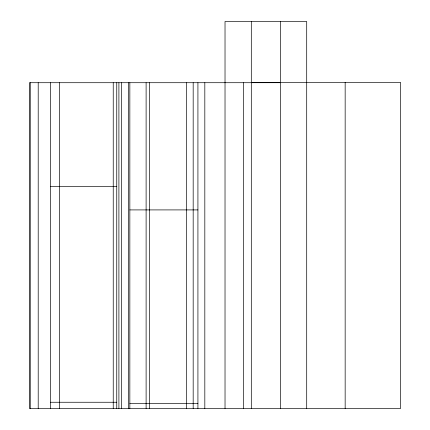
<?xml version="1.0" encoding="UTF-8"?>
<svg xmlns="http://www.w3.org/2000/svg" width="430" height="430" viewBox="0 0 430 430"><rect width="100%" height="100%" fill="white"/><g stroke="black" fill="none" stroke-linecap="round" stroke-linejoin="round"><path stroke-width="0.64" d="M251.308 82.388L400.556 82.388L400.556 408.5L29.444 408.5L29.444 82.71L280.419 82.71M50.417 186.47L116.75 186.47M129.844 209.91L197.924 209.91M50.417 402.254L116.75 402.254M129.844 403.566L197.924 403.566M345.161 82.388L345.161 408.5M306.703 408.5L306.703 21.5L225.024 21.5L225.024 408.5M280.419 21.5L280.419 408.5M251.308 21.5L251.308 408.5M243.509 82.71L243.509 408.5M204.82 82.71L204.82 408.5M197.924 82.71L197.924 408.5M193.177 82.71L193.177 408.5M186.577 82.71L186.577 408.5M149.425 82.71L149.425 408.5M146.109 82.71L146.109 408.5M129.844 82.71L129.844 408.5M128.527 82.71L128.527 408.5M121.523 82.71L121.523 408.5M118.906 82.71L118.906 408.5M116.75 82.71L116.75 408.5M113.235 82.71L113.235 408.5M59.335 82.71L59.335 408.5M50.417 82.71L50.417 408.5M38.206 82.71L38.206 408.5M30.256 82.71L30.256 408.5"/></g></svg>
